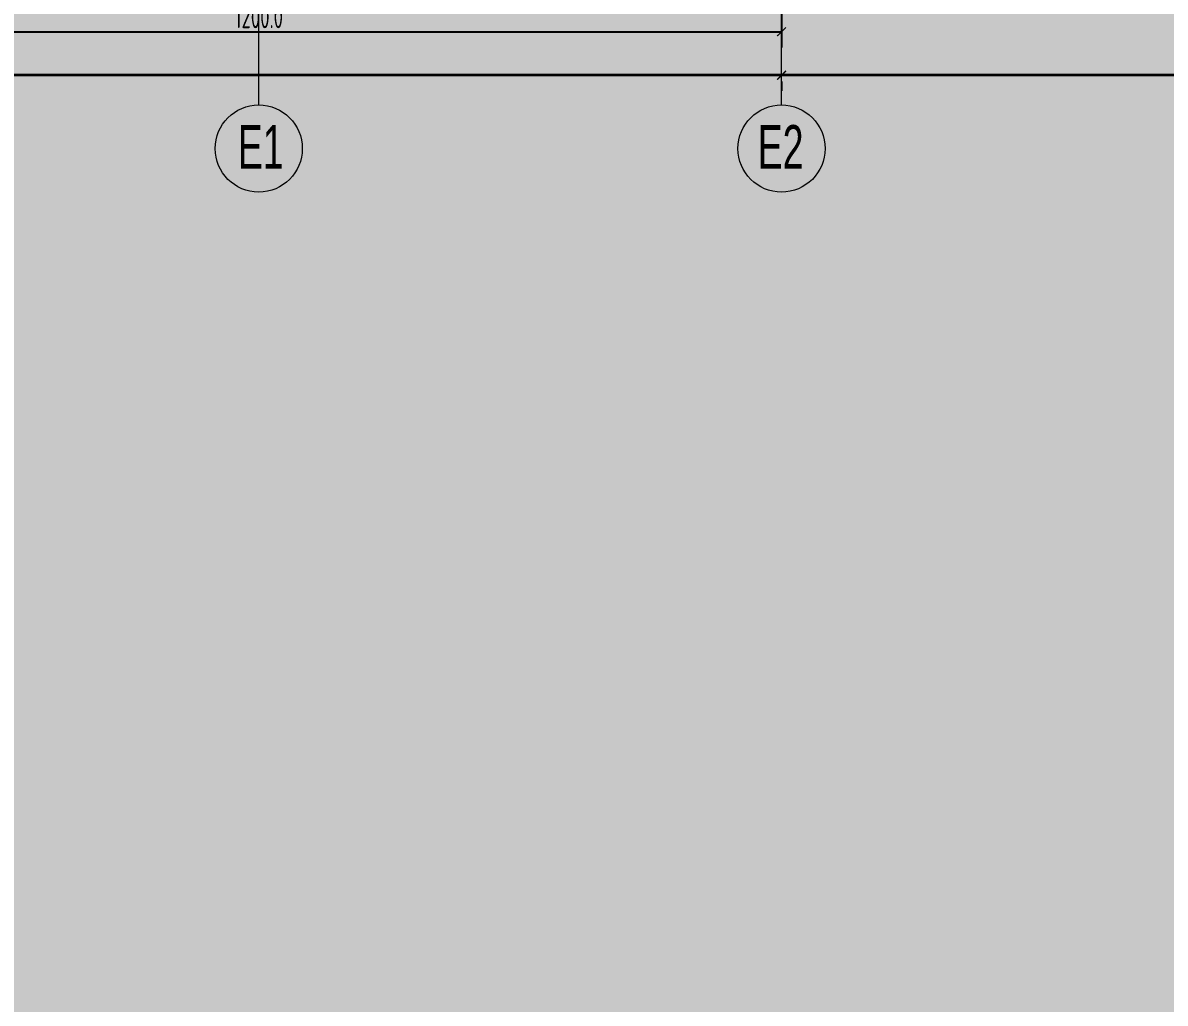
# Model space of a CAD drawing. Extents: x 6529560 to 6558080, y 5579316 to 5588131.
# Drawn here: x 6543844.78 to 6543857.89, y 5579621.12 to 5579632.37 of the extents above; entities that cross this region are included whole.
import ezdxf

# ---------------------------------------------------------------- set-up
doc = ezdxf.new("R2010")
doc.units = 0
doc.header["$MEASUREMENT"] = 0
doc.header["$PDSIZE"] = -5
doc.linetypes.add('ACAD_ISO10W100', pattern=[18, 12, -3, 0, -3])
doc.layers.get('0').update_dxf_attribs({"color": 2, "linetype": 'CONTINUOUS', "lineweight": 5})
doc.layers.get('Defpoints').update_dxf_attribs({"linetype": 'CONTINUOUS'})
for name, color, linetype, lineweight in [('arch_osie', 181, 'CONTINUOUS', 5), ('arch_powierzchnia', 6, 'CONTINUOUS', 35), ('arch_wymiary', 2, 'CONTINUOUS', 13)]:
    doc.layers.add(name, color=color, linetype=linetype, lineweight=lineweight)
doc.layers.add('arch_osie opisy', color=1, linetype='CONTINUOUS')
doc.styles.add('ISO8', font='iso8.shx', dxfattribs={"width": 0.7})
doc.styles.add('ROMANS', font='romans.shx', dxfattribs={"width": 0.8})
doc.styles.get("Standard").update_dxf_attribs({"font": 'arial.ttf', "width": 0.75})
doc.dimstyles.new('biura', dxfattribs={"dimtxt": 0.25, "dimasz": 0.1, "dimexe": 0.18, "dimexo": 0.0625, "dimgap": 0.04, "dimtad": 1, "dimdec": 1, "dimlfac": 100, "dimzin": 0, "dimdsep": 46, "dimtxsty": 'ISO8', "dimblk": 'ARCHTICK', "dimcen": 0.09, "dimadec": 0, "dimazin": 0, "dimtfac": 1, "dimtdec": 1, "dimtix": 1, "dimtofl": 0, "dimtmove": 0, "dimatfit": 3, "dimldrblk": 'ARCHTICK', "dimfxl": 0.2, "dimfxlon": 1, "dimtolj": 1, "dimtzin": 0, "dimarcsym": 0})
doc.dimstyles.new('D-GB-50', dxfattribs={"dimscale": 50, "dimtxt": 2.5, "dimasz": 2.5, "dimexe": 1, "dimexo": 2, "dimtad": 1, "dimdec": 0, "dimtxsty": 'ROMANS', "dimblk": 'OBLIQUE', "dimcen": 2.5, "dimdle": 1, "dimclrd": 256, "dimclre": 256, "dimclrt": 2, "dimadec": 0, "dimazin": 0, "dimtfac": 1, "dimtdec": 0, "dimtix": 1, "dimtmove": 2, "dimatfit": 3, "dimfxl": 1, "dimarcsym": 0})

# ---------------------------------------------------------------- blocks, each defined once
blk = doc.blocks.new('_OBLIQUE')
at = {"color": 0, "linetype": 'ByBlock', "lineweight": -2}
blk.add_line((-0.5, -0.5), (0.5, 0.5), dxfattribs=at)
blk = doc.blocks.new('_ArchTick')
at = {"color": 0, "linetype": 'ByBlock', "const_width": 0.15}
blk.add_lwpolyline([(-0.5, -0.5), (0.5, 0.5)], dxfattribs=at)
blk = doc.blocks.new('*D1827')
at = {"layer": 'arch_wymiary', "color": 0, "lineweight": -2, "transparency": 16777216}
for p, q in [((6543745.487, 5579631.771), (6543853.487, 5579631.771)), ((6543745.487, 5579631.7), (6543745.487, 5579631.591)), ((6543853.487, 5579631.7), (6543853.487, 5579631.591))]:
    blk.add_line(p, q, dxfattribs=at)
at = {"layer": 'Defpoints', "color": 0, "transparency": 16777216}
for p in [(6543745.487, 5579633.771, -7.302), (6543853.487, 5579633.771, -7.302), (6543853.487, 5579631.771)]:
    blk.add_point(p, dxfattribs=at)
at = {"layer": 'arch_wymiary', "color": 0, "lineweight": -2, "transparency": 16777216, "xscale": 0.1, "yscale": 0.1, "zscale": 0.1, "rotation": 180}
blk.add_blockref('_ArchTick', (6543745.487, 5579631.771), dxfattribs=at)
at = {"layer": 'arch_wymiary', "color": 0, "lineweight": -2, "transparency": 16777216, "xscale": 0.1, "yscale": 0.1, "zscale": 0.1}
blk.add_blockref('_ArchTick', (6543853.487, 5579631.771), dxfattribs=at)
at = {"layer": 'arch_wymiary', "color": 0, "transparency": 16777216, "insert": (6543799.487, 5579631.936), "char_height": 0.25, "attachment_point": 5, "style": 'ISO8'}
blk.add_mtext('\\A1;10800.0', dxfattribs=at)
blk = doc.blocks.new('*D1836')
at = {"layer": 'arch_wymiary', "color": 0, "lineweight": -2, "transparency": 16777216}
for p, q in [((6543853.487, 5579632.471), (6543853.487, 5579632.091)), ((6543841.487, 5579632.271), (6543853.487, 5579632.271)), ((6543841.487, 5579632.152), (6543841.487, 5579632.091))]:
    blk.add_line(p, q, dxfattribs=at)
at = {"layer": 'Defpoints', "color": 0, "transparency": 16777216}
for p in [(6543841.487, 5579633.271, -7.302), (6543853.487, 5579633.273), (6543853.487, 5579632.271)]:
    blk.add_point(p, dxfattribs=at)
at = {"layer": 'arch_wymiary', "color": 0, "lineweight": -2, "transparency": 16777216, "xscale": 0.1, "yscale": 0.1, "zscale": 0.1, "rotation": 180}
blk.add_blockref('_ArchTick', (6543841.487, 5579632.271), dxfattribs=at)
at = {"layer": 'arch_wymiary', "color": 0, "lineweight": -2, "transparency": 16777216, "xscale": 0.1, "yscale": 0.1, "zscale": 0.1}
blk.add_blockref('_ArchTick', (6543853.487, 5579632.271), dxfattribs=at)
at = {"layer": 'arch_wymiary', "color": 0, "transparency": 16777216, "insert": (6543847.487, 5579632.436), "char_height": 0.25, "attachment_point": 5, "style": 'ISO8'}
blk.add_mtext('\\A1;1200.0', dxfattribs=at)

msp = doc.modelspace()

# ---------------------------------------------------------------- linework, layer by layer
at = {"layer": 'arch_osie', "linetype": 'ACAD_ISO10W100', "ltscale": 0.3, "extrusion": (-4.94832e-09, -8.0265e-10, 1), "elevation": 0}
msp.add_lwpolyline([(6543847.4865, 5579631.4292), (6543847.4865, 5579649.943)], dxfattribs=at)
at = {"layer": 'arch_osie', "linetype": 'ACAD_ISO10W100', "ltscale": 0.3}
msp.add_lwpolyline([(6543853.4865, 5579631.4292), (6543853.4865, 5579649.943)], dxfattribs=at)
at = {"layer": 'arch_osie'}
for centre in [(6543847.4865, 5579630.9292, -3.6511), (6543853.4865, 5579630.9292, -3.6511)]:
    msp.add_circle(centre, 0.5, dxfattribs=at)
at = {"layer": 'arch_powierzchnia'}
msp.add_lwpolyline([(6543740.9265, 5579652.9185), (6543858.0465, 5579652.9185), (6543858.0465, 5579631.7711), (6543740.9265, 5579631.7711)], close=True, dxfattribs=at)

# ---------------------------------------------------------------- texts
at = {"layer": 'arch_osie opisy', "char_height": 0.5, "width": 0.75, "attachment_point": 1}
for s, insert in [('{\\fArial Narrow|b0|i0|c238|p34;E1}', (6543847.2462, 5579631.1982, -3.6511)), ('{\\fArial Narrow|b0|i0|c238|p34;E2}', (6543853.2134, 5579631.1982, -3.6511))]:
    msp.add_mtext(s, dxfattribs=dict(at, insert=insert))

# ---------------------------------------------------------------- dimensions: what is measured, and where the dimension line sits
at = {"layer": 'arch_wymiary'}
for base, p1, p2, picture, middle in [((6543853.4865, 5579631.7711), (6543745.4865, 5579633.7711, -7.3022), (6543853.4865, 5579633.771, -7.3022), '*D1827', (6543799.4865, 5579631.9361)), ((6543853.4865, 5579632.2709), (6543841.4865, 5579633.2709, -7.3022), (6543853.4865, 5579633.2731), '*D1836', (6543847.4865, 5579632.4359))]:
    dim = msp.add_linear_dim(base=base, p1=p1, p2=p2, dimstyle='biura', override={"dimtxt": 0.25}, dxfattribs=at)
    dim.commit()
    dim.dimension.update_dxf_attribs({"geometry": picture, "text_midpoint": middle})

# ---------------------------------------------------------------- leaders
at = {"color": 1}
msp.add_leader([(6543807.9328, 5579535.0595, -14.4258), (6543808.7702, 5579536.5599, -14.4258), (6543816.3451, 5579536.5599, -14.4258)], dimstyle='D-GB-50', override={"dimclrd": 0}, dxfattribs=at)

doc.saveas('drawing.dxf')
